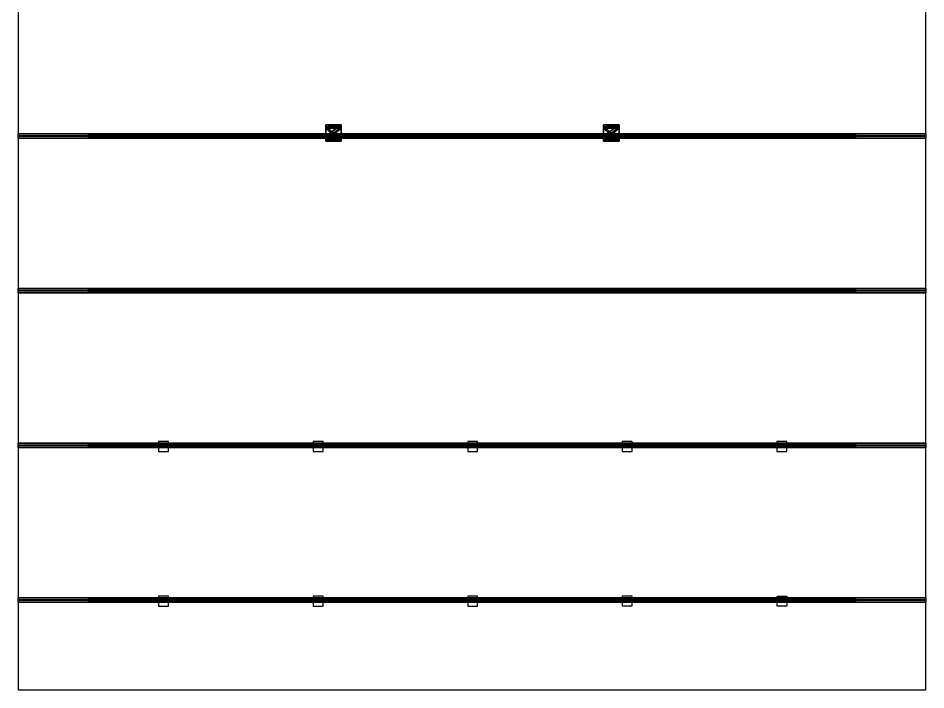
# Model space of a CAD drawing. Header units: metres. Extents: x -27 to 27, y -52.9 to 26.5.
# Drawn here: x -26.9 to 26.8, y -52.9 to -13.2 of the extents above; entities that cross this region are included whole.
import ezdxf

# ---------------------------------------------------------------- set-up
doc = ezdxf.new("R2010")
doc.units = ezdxf.units.M
for name, color, linetype, true_color in [('Rigging Audio', 7, 'Continuous', 0xffffff), ('Rigging Beams', 7, 'Continuous', 0xffffff), ('Rigging Points', 7, 'Continuous', 0xfff9f9)]:
    doc.layers.add(name, color=color, linetype=linetype, true_color=true_color)

# ---------------------------------------------------------------- blocks, each defined once
blk = doc.blocks.new('Static')
mesh = blk.add_polyface()
corners = [(60.477, 30.69, 12.433), (60.477, 30.69, 12.764), (60.477, 84.385, 12.764), (60.477, 84.385, 12.433), (60.357, 30.69, 12.433), (60.357, 84.385, 12.433), (60.357, 30.69, 12.421), (60.357, 84.385, 12.421), (60.611, 30.69, 12.421), (60.611, 84.385, 12.421), (60.611, 30.69, 12.433), (60.611, 84.385, 12.433), (60.49, 30.69, 12.433), (60.49, 84.385, 12.433), (60.49, 30.69, 12.764), (60.49, 84.385, 12.764), (60.611, 30.69, 12.764), (60.611, 84.385, 12.764), (60.611, 30.69, 12.776), (60.611, 84.385, 12.776), (60.357, 30.69, 12.776), (60.357, 84.385, 12.776), (60.357, 30.69, 12.764), (60.357, 84.385, 12.764)]
mesh.append_faces([[corners[k] for k in face] for face in [(1, 14, 20), (0, 8, 12), (9, 3, 13), (2, 21, 15)]], dxfattribs={"vtx0": -1, "vtx1": -1, "vtx2": -1})
mesh.append_faces([[corners[k] for k in face] for face in [(14, 1, 0), (0, 6, 8), (14, 18, 20), (15, 3, 2)]], dxfattribs={"vtx0": -1, "vtx2": -1})
mesh.append_faces([[corners[k] for k in face] for face in [(3, 0, 2), (5, 4, 3), (7, 6, 5), (9, 8, 7), (11, 10, 9), (13, 12, 11), (15, 14, 13), (17, 16, 15), (19, 18, 17), (21, 20, 19), (23, 22, 21), (2, 1, 23)]], dxfattribs={"vtx1": -1})
mesh.append_faces([[corners[k] for k in face] for face in [(12, 14, 0), (15, 13, 3), (21, 19, 15), (9, 7, 3)]], dxfattribs={"vtx1": -1, "vtx2": -1})
mesh.append_faces([[corners[k] for k in face] for face in [(0, 1, 2), (4, 0, 3), (6, 4, 5), (8, 6, 7), (10, 8, 9), (12, 10, 11), (14, 12, 13), (16, 14, 15), (18, 16, 17), (20, 18, 19), (22, 20, 21), (1, 22, 23), (8, 10, 12), (20, 22, 1), (0, 4, 6), (14, 16, 18), (2, 23, 21), (13, 11, 9), (19, 17, 15), (7, 5, 3)]], dxfattribs={"vtx2": -1})
blk = doc.blocks.new('Static_2')
mesh = blk.add_polyface()
corners = [(60.477, 30.69, 15.964), (60.477, 30.69, 16.294), (60.477, 84.385, 16.294), (60.477, 84.385, 15.964), (60.357, 30.69, 15.964), (60.357, 84.385, 15.964), (60.357, 30.69, 15.951), (60.357, 84.385, 15.951), (60.611, 30.69, 15.951), (60.611, 84.385, 15.951), (60.611, 30.69, 15.964), (60.611, 84.385, 15.964), (60.49, 30.69, 15.964), (60.49, 84.385, 15.964), (60.49, 30.69, 16.294), (60.49, 84.385, 16.294), (60.611, 30.69, 16.294), (60.611, 84.385, 16.294), (60.611, 30.69, 16.307), (60.611, 84.385, 16.307), (60.357, 30.69, 16.307), (60.357, 84.385, 16.307), (60.357, 30.69, 16.294), (60.357, 84.385, 16.294)]
mesh.append_faces([[corners[k] for k in face] for face in [(1, 14, 20), (0, 8, 12), (9, 3, 13), (2, 21, 15)]], dxfattribs={"vtx0": -1, "vtx1": -1, "vtx2": -1})
mesh.append_faces([[corners[k] for k in face] for face in [(14, 1, 0), (0, 6, 8), (14, 18, 20), (15, 3, 2)]], dxfattribs={"vtx0": -1, "vtx2": -1})
mesh.append_faces([[corners[k] for k in face] for face in [(3, 0, 2), (5, 4, 3), (7, 6, 5), (9, 8, 7), (11, 10, 9), (13, 12, 11), (15, 14, 13), (17, 16, 15), (19, 18, 17), (21, 20, 19), (23, 22, 21), (2, 1, 23)]], dxfattribs={"vtx1": -1})
mesh.append_faces([[corners[k] for k in face] for face in [(12, 14, 0), (15, 13, 3), (21, 19, 15), (9, 7, 3)]], dxfattribs={"vtx1": -1, "vtx2": -1})
mesh.append_faces([[corners[k] for k in face] for face in [(0, 1, 2), (4, 0, 3), (6, 4, 5), (8, 6, 7), (10, 8, 9), (12, 10, 11), (14, 12, 13), (16, 14, 15), (18, 16, 17), (20, 18, 19), (22, 20, 21), (1, 22, 23), (8, 10, 12), (20, 22, 1), (0, 4, 6), (14, 16, 18), (2, 23, 21), (13, 11, 9), (19, 17, 15), (7, 5, 3)]], dxfattribs={"vtx2": -1})
blk = doc.blocks.new('Static_3')
mesh = blk.add_polyface()
corners = [(69.621, 30.69, 12.433), (69.621, 30.69, 12.764), (69.621, 84.385, 12.764), (69.621, 84.385, 12.433), (69.501, 30.69, 12.433), (69.501, 84.385, 12.433), (69.501, 30.69, 12.421), (69.501, 84.385, 12.421), (69.755, 30.69, 12.421), (69.755, 84.385, 12.421), (69.755, 30.69, 12.433), (69.755, 84.385, 12.433), (69.634, 30.69, 12.433), (69.634, 84.385, 12.433), (69.634, 30.69, 12.764), (69.634, 84.385, 12.764), (69.755, 30.69, 12.764), (69.755, 84.385, 12.764), (69.755, 30.69, 12.776), (69.755, 84.385, 12.776), (69.501, 30.69, 12.776), (69.501, 84.385, 12.776), (69.501, 30.69, 12.764), (69.501, 84.385, 12.764)]
mesh.append_faces([[corners[k] for k in face] for face in [(1, 14, 20), (0, 8, 12), (9, 3, 13), (2, 21, 15)]], dxfattribs={"vtx0": -1, "vtx1": -1, "vtx2": -1})
mesh.append_faces([[corners[k] for k in face] for face in [(14, 1, 0), (0, 6, 8), (14, 18, 20), (15, 3, 2)]], dxfattribs={"vtx0": -1, "vtx2": -1})
mesh.append_faces([[corners[k] for k in face] for face in [(3, 0, 2), (5, 4, 3), (7, 6, 5), (9, 8, 7), (11, 10, 9), (13, 12, 11), (15, 14, 13), (17, 16, 15), (19, 18, 17), (21, 20, 19), (23, 22, 21), (2, 1, 23)]], dxfattribs={"vtx1": -1})
mesh.append_faces([[corners[k] for k in face] for face in [(12, 14, 0), (15, 13, 3), (21, 19, 15), (9, 7, 3)]], dxfattribs={"vtx1": -1, "vtx2": -1})
mesh.append_faces([[corners[k] for k in face] for face in [(0, 1, 2), (4, 0, 3), (6, 4, 5), (8, 6, 7), (10, 8, 9), (12, 10, 11), (14, 12, 13), (16, 14, 15), (18, 16, 17), (20, 18, 19), (22, 20, 21), (1, 22, 23), (8, 10, 12), (20, 22, 1), (0, 4, 6), (14, 16, 18), (2, 23, 21), (13, 11, 9), (19, 17, 15), (7, 5, 3)]], dxfattribs={"vtx2": -1})
blk = doc.blocks.new('Static_4')
mesh = blk.add_polyface()
corners = [(69.621, 30.69, 15.964), (69.621, 30.69, 16.294), (69.621, 84.385, 16.294), (69.621, 84.385, 15.964), (69.501, 30.69, 15.964), (69.501, 84.385, 15.964), (69.501, 30.69, 15.951), (69.501, 84.385, 15.951), (69.755, 30.69, 15.951), (69.755, 84.385, 15.951), (69.755, 30.69, 15.964), (69.755, 84.385, 15.964), (69.634, 30.69, 15.964), (69.634, 84.385, 15.964), (69.634, 30.69, 16.294), (69.634, 84.385, 16.294), (69.755, 30.69, 16.294), (69.755, 84.385, 16.294), (69.755, 30.69, 16.307), (69.755, 84.385, 16.307), (69.501, 30.69, 16.307), (69.501, 84.385, 16.307), (69.501, 30.69, 16.294), (69.501, 84.385, 16.294)]
mesh.append_faces([[corners[k] for k in face] for face in [(1, 14, 20), (0, 8, 12), (9, 3, 13), (2, 21, 15)]], dxfattribs={"vtx0": -1, "vtx1": -1, "vtx2": -1})
mesh.append_faces([[corners[k] for k in face] for face in [(14, 1, 0), (0, 6, 8), (14, 18, 20), (15, 3, 2)]], dxfattribs={"vtx0": -1, "vtx2": -1})
mesh.append_faces([[corners[k] for k in face] for face in [(3, 0, 2), (5, 4, 3), (7, 6, 5), (9, 8, 7), (11, 10, 9), (13, 12, 11), (15, 14, 13), (17, 16, 15), (19, 18, 17), (21, 20, 19), (23, 22, 21), (2, 1, 23)]], dxfattribs={"vtx1": -1})
mesh.append_faces([[corners[k] for k in face] for face in [(12, 14, 0), (15, 13, 3), (21, 19, 15), (9, 7, 3)]], dxfattribs={"vtx1": -1, "vtx2": -1})
mesh.append_faces([[corners[k] for k in face] for face in [(0, 1, 2), (4, 0, 3), (6, 4, 5), (8, 6, 7), (10, 8, 9), (12, 10, 11), (14, 12, 13), (16, 14, 15), (18, 16, 17), (20, 18, 19), (22, 20, 21), (1, 22, 23), (8, 10, 12), (20, 22, 1), (0, 4, 6), (14, 16, 18), (2, 23, 21), (13, 11, 9), (19, 17, 15), (7, 5, 3)]], dxfattribs={"vtx2": -1})
blk = doc.blocks.new('Static_5')
mesh = blk.add_polyface()
corners = [(78.765, 30.69, 12.433), (78.765, 30.69, 12.764), (78.765, 84.385, 12.764), (78.765, 84.385, 12.433), (78.645, 30.69, 12.433), (78.645, 84.385, 12.433), (78.645, 30.69, 12.421), (78.645, 84.385, 12.421), (78.899, 30.69, 12.421), (78.899, 84.385, 12.421), (78.899, 30.69, 12.433), (78.899, 84.385, 12.433), (78.778, 30.69, 12.433), (78.778, 84.385, 12.433), (78.778, 30.69, 12.764), (78.778, 84.385, 12.764), (78.899, 30.69, 12.764), (78.899, 84.385, 12.764), (78.899, 30.69, 12.776), (78.899, 84.385, 12.776), (78.645, 30.69, 12.776), (78.645, 84.385, 12.776), (78.645, 30.69, 12.764), (78.645, 84.385, 12.764)]
mesh.append_faces([[corners[k] for k in face] for face in [(1, 14, 20), (0, 8, 12), (9, 3, 13), (2, 21, 15)]], dxfattribs={"vtx0": -1, "vtx1": -1, "vtx2": -1})
mesh.append_faces([[corners[k] for k in face] for face in [(14, 1, 0), (0, 6, 8), (14, 18, 20), (15, 3, 2)]], dxfattribs={"vtx0": -1, "vtx2": -1})
mesh.append_faces([[corners[k] for k in face] for face in [(3, 0, 2), (5, 4, 3), (7, 6, 5), (9, 8, 7), (11, 10, 9), (13, 12, 11), (15, 14, 13), (17, 16, 15), (19, 18, 17), (21, 20, 19), (23, 22, 21), (2, 1, 23)]], dxfattribs={"vtx1": -1})
mesh.append_faces([[corners[k] for k in face] for face in [(12, 14, 0), (15, 13, 3), (21, 19, 15), (9, 7, 3)]], dxfattribs={"vtx1": -1, "vtx2": -1})
mesh.append_faces([[corners[k] for k in face] for face in [(0, 1, 2), (4, 0, 3), (6, 4, 5), (8, 6, 7), (10, 8, 9), (12, 10, 11), (14, 12, 13), (16, 14, 15), (18, 16, 17), (20, 18, 19), (22, 20, 21), (1, 22, 23), (8, 10, 12), (20, 22, 1), (0, 4, 6), (14, 16, 18), (2, 23, 21), (13, 11, 9), (19, 17, 15), (7, 5, 3)]], dxfattribs={"vtx2": -1})
blk = doc.blocks.new('Static_6')
mesh = blk.add_polyface()
corners = [(78.765, 30.69, 15.964), (78.765, 30.69, 16.294), (78.765, 84.385, 16.294), (78.765, 84.385, 15.964), (78.645, 30.69, 15.964), (78.645, 84.385, 15.964), (78.645, 30.69, 15.951), (78.645, 84.385, 15.951), (78.899, 30.69, 15.951), (78.899, 84.385, 15.951), (78.899, 30.69, 15.964), (78.899, 84.385, 15.964), (78.778, 30.69, 15.964), (78.778, 84.385, 15.964), (78.778, 30.69, 16.294), (78.778, 84.385, 16.294), (78.899, 30.69, 16.294), (78.899, 84.385, 16.294), (78.899, 30.69, 16.307), (78.899, 84.385, 16.307), (78.645, 30.69, 16.307), (78.645, 84.385, 16.307), (78.645, 30.69, 16.294), (78.645, 84.385, 16.294)]
mesh.append_faces([[corners[k] for k in face] for face in [(1, 14, 20), (0, 8, 12), (9, 3, 13), (2, 21, 15)]], dxfattribs={"vtx0": -1, "vtx1": -1, "vtx2": -1})
mesh.append_faces([[corners[k] for k in face] for face in [(14, 1, 0), (0, 6, 8), (14, 18, 20), (15, 3, 2)]], dxfattribs={"vtx0": -1, "vtx2": -1})
mesh.append_faces([[corners[k] for k in face] for face in [(3, 0, 2), (5, 4, 3), (7, 6, 5), (9, 8, 7), (11, 10, 9), (13, 12, 11), (15, 14, 13), (17, 16, 15), (19, 18, 17), (21, 20, 19), (23, 22, 21), (2, 1, 23)]], dxfattribs={"vtx1": -1})
mesh.append_faces([[corners[k] for k in face] for face in [(12, 14, 0), (15, 13, 3), (21, 19, 15), (9, 7, 3)]], dxfattribs={"vtx1": -1, "vtx2": -1})
mesh.append_faces([[corners[k] for k in face] for face in [(0, 1, 2), (4, 0, 3), (6, 4, 5), (8, 6, 7), (10, 8, 9), (12, 10, 11), (14, 12, 13), (16, 14, 15), (18, 16, 17), (20, 18, 19), (22, 20, 21), (1, 22, 23), (8, 10, 12), (20, 22, 1), (0, 4, 6), (14, 16, 18), (2, 23, 21), (13, 11, 9), (19, 17, 15), (7, 5, 3)]], dxfattribs={"vtx2": -1})
blk = doc.blocks.new('Static_15')
mesh = blk.add_polyface()
corners = [(51.333, 30.69, 12.433), (51.333, 30.69, 12.764), (51.333, 84.385, 12.764), (51.333, 84.385, 12.433), (51.213, 30.69, 12.433), (51.213, 84.385, 12.433), (51.213, 30.69, 12.421), (51.213, 84.385, 12.421), (51.467, 30.69, 12.421), (51.467, 84.385, 12.421), (51.467, 30.69, 12.433), (51.467, 84.385, 12.433), (51.346, 30.69, 12.433), (51.346, 84.385, 12.433), (51.346, 30.69, 12.764), (51.346, 84.385, 12.764), (51.467, 30.69, 12.764), (51.467, 84.385, 12.764), (51.467, 30.69, 12.776), (51.467, 84.385, 12.776), (51.213, 30.69, 12.776), (51.213, 84.385, 12.776), (51.213, 30.69, 12.764), (51.213, 84.385, 12.764)]
mesh.append_faces([[corners[k] for k in face] for face in [(1, 14, 20), (0, 8, 12), (9, 3, 13), (2, 21, 15)]], dxfattribs={"vtx0": -1, "vtx1": -1, "vtx2": -1})
mesh.append_faces([[corners[k] for k in face] for face in [(14, 1, 0), (0, 6, 8), (14, 18, 20), (15, 3, 2)]], dxfattribs={"vtx0": -1, "vtx2": -1})
mesh.append_faces([[corners[k] for k in face] for face in [(3, 0, 2), (5, 4, 3), (7, 6, 5), (9, 8, 7), (11, 10, 9), (13, 12, 11), (15, 14, 13), (17, 16, 15), (19, 18, 17), (21, 20, 19), (23, 22, 21), (2, 1, 23)]], dxfattribs={"vtx1": -1})
mesh.append_faces([[corners[k] for k in face] for face in [(12, 14, 0), (15, 13, 3), (21, 19, 15), (9, 7, 3)]], dxfattribs={"vtx1": -1, "vtx2": -1})
mesh.append_faces([[corners[k] for k in face] for face in [(0, 1, 2), (4, 0, 3), (6, 4, 5), (8, 6, 7), (10, 8, 9), (12, 10, 11), (14, 12, 13), (16, 14, 15), (18, 16, 17), (20, 18, 19), (22, 20, 21), (1, 22, 23), (8, 10, 12), (20, 22, 1), (0, 4, 6), (14, 16, 18), (2, 23, 21), (13, 11, 9), (19, 17, 15), (7, 5, 3)]], dxfattribs={"vtx2": -1})
blk = doc.blocks.new('Static_16')
mesh = blk.add_polyface()
corners = [(51.333, 30.69, 15.964), (51.333, 30.69, 16.294), (51.333, 84.385, 16.294), (51.333, 84.385, 15.964), (51.213, 30.69, 15.964), (51.213, 84.385, 15.964), (51.213, 30.69, 15.951), (51.213, 84.385, 15.951), (51.467, 30.69, 15.951), (51.467, 84.385, 15.951), (51.467, 30.69, 15.964), (51.467, 84.385, 15.964), (51.346, 30.69, 15.964), (51.346, 84.385, 15.964), (51.346, 30.69, 16.294), (51.346, 84.385, 16.294), (51.467, 30.69, 16.294), (51.467, 84.385, 16.294), (51.467, 30.69, 16.307), (51.467, 84.385, 16.307), (51.213, 30.69, 16.307), (51.213, 84.385, 16.307), (51.213, 30.69, 16.294), (51.213, 84.385, 16.294)]
mesh.append_faces([[corners[k] for k in face] for face in [(1, 14, 20), (0, 8, 12), (9, 3, 13), (2, 21, 15)]], dxfattribs={"vtx0": -1, "vtx1": -1, "vtx2": -1})
mesh.append_faces([[corners[k] for k in face] for face in [(14, 1, 0), (0, 6, 8), (14, 18, 20), (15, 3, 2)]], dxfattribs={"vtx0": -1, "vtx2": -1})
mesh.append_faces([[corners[k] for k in face] for face in [(3, 0, 2), (5, 4, 3), (7, 6, 5), (9, 8, 7), (11, 10, 9), (13, 12, 11), (15, 14, 13), (17, 16, 15), (19, 18, 17), (21, 20, 19), (23, 22, 21), (2, 1, 23)]], dxfattribs={"vtx1": -1})
mesh.append_faces([[corners[k] for k in face] for face in [(12, 14, 0), (15, 13, 3), (21, 19, 15), (9, 7, 3)]], dxfattribs={"vtx1": -1, "vtx2": -1})
mesh.append_faces([[corners[k] for k in face] for face in [(0, 1, 2), (4, 0, 3), (6, 4, 5), (8, 6, 7), (10, 8, 9), (12, 10, 11), (14, 12, 13), (16, 14, 15), (18, 16, 17), (20, 18, 19), (22, 20, 21), (1, 22, 23), (8, 10, 12), (20, 22, 1), (0, 4, 6), (14, 16, 18), (2, 23, 21), (13, 11, 9), (19, 17, 15), (7, 5, 3)]], dxfattribs={"vtx2": -1})
blk = doc.blocks.new('Static_33')
for points in [[(46.031, 84.385, 7.595), (46.031, 30.69, 7.595), (123.654, 30.69, 7.595)], [(114.878, 84.385, 7.595), (46.031, 84.385, 7.595)], [(114.878, 84.385, 7.595), (114.878, 84.182, 7.595)], [(123.654, 84.385, 7.595), (115.716, 84.385, 7.595)], [(115.716, 84.182, 7.595), (115.716, 84.385, 7.595)], [(123.654, 30.69, 7.62), (123.654, 84.385, 7.62)], [(123.654, 30.69, 7.62), (123.654, 84.385, 7.62)], [(123.654, 30.69, 7.62), (123.654, 84.385, 7.62)], [(123.654, 30.69, 7.62), (123.654, 84.385, 7.62)], [(123.654, 30.69, 7.595), (123.654, 84.385, 7.595)], [(50.984, 75.489, 7.62), (51.568, 75.489, 7.62), (51.568, 76.073, 7.62), (50.984, 76.073, 7.62), (50.984, 75.489, 7.62)], [(60.128, 75.495, 7.62), (60.712, 75.495, 7.62), (60.712, 76.079, 7.62), (60.128, 76.079, 7.62), (60.128, 75.495, 7.62)], [(50.984, 66.351, 7.62), (51.568, 66.351, 7.62), (51.568, 66.935, 7.62), (50.984, 66.935, 7.62), (50.984, 66.351, 7.62)], [(60.128, 66.348, 7.62), (60.712, 66.348, 7.62), (60.712, 66.932, 7.62), (60.128, 66.932, 7.62), (60.128, 66.348, 7.62)], [(51.568, 57.207, 7.62), (51.568, 57.791, 7.62), (50.984, 57.791, 7.62), (50.984, 57.207, 7.62), (51.568, 57.207, 7.62)], [(60.128, 57.788, 7.62), (60.128, 57.204, 7.62), (60.712, 57.204, 7.62), (60.712, 57.788, 7.62), (60.128, 57.788, 7.62)], [(50.99, 48.063, 7.62), (51.575, 48.063, 7.62), (51.575, 48.647, 7.62), (50.99, 48.647, 7.62), (50.99, 48.063, 7.62)], [(60.128, 48.063, 7.62), (60.712, 48.063, 7.62), (60.712, 48.647, 7.62), (60.128, 48.647, 7.62), (60.128, 48.063, 7.62)], [(51.568, 39.494, 7.62), (51.568, 38.91, 7.62), (50.984, 38.91, 7.62), (50.984, 39.494, 7.62), (51.568, 39.494, 7.62)], [(60.128, 39.503, 7.62), (60.128, 38.919, 7.62), (60.712, 38.919, 7.62), (60.712, 39.503, 7.62), (60.128, 39.503, 7.62)]]:
    blk.add_polyline3d(points)
blk = doc.blocks.new('Group_16')
at = {"layer": 'Rigging Beams', "xscale": 0.9999998807907104, "yscale": 0.9999999403953552, "zscale": 0.9999998807907104, "rotation": 90.00000250447816}
for name in ['Static_33', 'Static_5', 'Static_6', 'Static_3', 'Static_4', 'Static', 'Static_2', 'Static_15', 'Static_16']:
    blk.add_blockref(name, (57.513, -98.892, 0), dxfattribs=at)
blk = doc.blocks.new('Group_15')
blk.add_blockref('Group_16', (0, 0))
blk = doc.blocks.new('Rigging Point_ Circle')
for points in [[(-0.1, 0, 0), (-0.2, 0, 0)], [(-0.097, 0.026, 0), (-0.1, 0, 0)], [(0, 0, 0), (-0.1, 0, 0)], [(-0.1, 0, 0), (-0.097, -0.026, 0)], [(-0.087, 0.05, 0), (-0.097, 0.026, 0)], [(-0.071, 0.071, 0), (-0.087, 0.05, 0)], [(-0.05, 0.087, 0), (-0.071, 0.071, 0)], [(-0.026, 0.097, 0), (-0.05, 0.087, 0)], [(0, 0.1, 0), (-0.026, 0.097, 0)], [(0, 0.2, 0), (0, 0.1, 0)], [(0.026, 0.097, 0), (0, 0.1, 0)], [(0, 0.1, 0), (0, 0, 0)], [(0.1, 0, 0), (0, 0, 0)], [(0.05, 0.087, 0), (0.026, 0.097, 0)], [(0.071, 0.071, 0), (0.05, 0.087, 0)], [(0.087, 0.05, 0), (0.071, 0.071, 0)], [(0.1, 0, 0), (0.097, 0.026, 0), (0.087, 0.05, 0)], [(0.097, -0.026, 0), (0.1, 0, 0)], [(0.2, 0, 0), (0.1, 0, 0)], [(-0.097, -0.026, 0), (-0.087, -0.05, 0)], [(-0.087, -0.05, 0), (-0.071, -0.071, 0)], [(-0.071, -0.071, 0), (-0.05, -0.087, 0)], [(-0.05, -0.087, 0), (-0.026, -0.097, 0)], [(-0.026, -0.097, 0), (0, -0.1, 0)], [(0, 0, 0), (0, -0.1, 0)], [(0, -0.1, 0), (0.026, -0.097, 0)], [(0, -0.1, 0), (0, -0.2, 0)], [(0.026, -0.097, 0), (0.05, -0.087, 0)], [(0.05, -0.087, 0), (0.071, -0.071, 0)], [(0.071, -0.071, 0), (0.087, -0.05, 0)], [(0.087, -0.05, 0), (0.097, -0.026, 0)]]:
    blk.add_polyline3d(points)
blk = doc.blocks.new('Object_103')
mesh = blk.add_polyface()
corners = [(-0.27, -0.38, 0.455), (0.27, -0.38, 0.455), (0.17, 0.38, 0.455), (-0.17, 0.38, 0.455), (-0.17, 0.38, -0.455), (0.17, 0.38, -0.455), (0.27, -0.38, -0.455), (-0.27, -0.38, -0.455)]
mesh.append_faces([[corners[k] for k in face] for face in [(0, 3, 4), (6, 5, 2)]], dxfattribs={"vtx0": -1, "vtx1": -1, "vtx2": -1})
mesh.append_faces([[corners[k] for k in face] for face in [(3, 2, 5), (5, 4, 3), (4, 7, 0), (2, 1, 6)]], dxfattribs={"vtx0": -1, "vtx2": -1})
mesh.append_faces([[corners[k] for k in face] for face in [(0, 1, 2), (2, 3, 0), (4, 5, 6), (6, 7, 4), (7, 6, 1), (1, 0, 7)]], dxfattribs={"vtx2": -1})
blk = doc.blocks.new('Object_104')
mesh = blk.add_polyface()
corners = [(-0.27, -0.38, 0.455), (0.27, -0.38, 0.455), (0.17, 0.38, 0.455), (-0.17, 0.38, 0.455), (-0.17, 0.38, -0.455), (0.17, 0.38, -0.455), (0.27, -0.38, -0.455), (-0.27, -0.38, -0.455)]
mesh.append_faces([[corners[k] for k in face] for face in [(0, 3, 4), (6, 5, 2)]], dxfattribs={"vtx0": -1, "vtx1": -1, "vtx2": -1})
mesh.append_faces([[corners[k] for k in face] for face in [(3, 2, 5), (5, 4, 3), (4, 7, 0), (2, 1, 6)]], dxfattribs={"vtx0": -1, "vtx2": -1})
mesh.append_faces([[corners[k] for k in face] for face in [(0, 1, 2), (2, 3, 0), (4, 5, 6), (6, 7, 4), (7, 6, 1), (1, 0, 7)]], dxfattribs={"vtx2": -1})
blk = doc.blocks.new('Object_105')
mesh = blk.add_polyface()
corners = [(-0.27, -0.38, 0.455), (0.27, -0.38, 0.455), (0.17, 0.38, 0.455), (-0.17, 0.38, 0.455), (-0.17, 0.38, -0.455), (0.17, 0.38, -0.455), (0.27, -0.38, -0.455), (-0.27, -0.38, -0.455)]
mesh.append_faces([[corners[k] for k in face] for face in [(0, 3, 4), (6, 5, 2)]], dxfattribs={"vtx0": -1, "vtx1": -1, "vtx2": -1})
mesh.append_faces([[corners[k] for k in face] for face in [(3, 2, 5), (5, 4, 3), (4, 7, 0), (2, 1, 6)]], dxfattribs={"vtx0": -1, "vtx2": -1})
mesh.append_faces([[corners[k] for k in face] for face in [(0, 1, 2), (2, 3, 0), (4, 5, 6), (6, 7, 4), (7, 6, 1), (1, 0, 7)]], dxfattribs={"vtx2": -1})
blk = doc.blocks.new('Object_106')
mesh = blk.add_polyface()
corners = [(-0.27, -0.38, 0.455), (0.27, -0.38, 0.455), (0.17, 0.38, 0.455), (-0.17, 0.38, 0.455), (-0.17, 0.38, -0.455), (0.17, 0.38, -0.455), (0.27, -0.38, -0.455), (-0.27, -0.38, -0.455)]
mesh.append_faces([[corners[k] for k in face] for face in [(0, 3, 4), (6, 5, 2)]], dxfattribs={"vtx0": -1, "vtx1": -1, "vtx2": -1})
mesh.append_faces([[corners[k] for k in face] for face in [(3, 2, 5), (5, 4, 3), (4, 7, 0), (2, 1, 6)]], dxfattribs={"vtx0": -1, "vtx2": -1})
mesh.append_faces([[corners[k] for k in face] for face in [(0, 1, 2), (2, 3, 0), (4, 5, 6), (6, 7, 4), (7, 6, 1), (1, 0, 7)]], dxfattribs={"vtx2": -1})
blk = doc.blocks.new('Object_107')
mesh = blk.add_polyface()
corners = [(-0.27, -0.38, 0.455), (0.27, -0.38, 0.455), (0.17, 0.38, 0.455), (-0.17, 0.38, 0.455), (-0.17, 0.38, -0.455), (0.17, 0.38, -0.455), (0.27, -0.38, -0.455), (-0.27, -0.38, -0.455)]
mesh.append_faces([[corners[k] for k in face] for face in [(0, 3, 4), (6, 5, 2)]], dxfattribs={"vtx0": -1, "vtx1": -1, "vtx2": -1})
mesh.append_faces([[corners[k] for k in face] for face in [(3, 2, 5), (5, 4, 3), (4, 7, 0), (2, 1, 6)]], dxfattribs={"vtx0": -1, "vtx2": -1})
mesh.append_faces([[corners[k] for k in face] for face in [(0, 1, 2), (2, 3, 0), (4, 5, 6), (6, 7, 4), (7, 6, 1), (1, 0, 7)]], dxfattribs={"vtx2": -1})
blk = doc.blocks.new('Object_108')
mesh = blk.add_polyface()
corners = [(-0.27, -0.38, 0.455), (0.27, -0.38, 0.455), (0.17, 0.38, 0.455), (-0.17, 0.38, 0.455), (-0.17, 0.38, -0.455), (0.17, 0.38, -0.455), (0.27, -0.38, -0.455), (-0.27, -0.38, -0.455)]
mesh.append_faces([[corners[k] for k in face] for face in [(0, 3, 4), (6, 5, 2)]], dxfattribs={"vtx0": -1, "vtx1": -1, "vtx2": -1})
mesh.append_faces([[corners[k] for k in face] for face in [(3, 2, 5), (5, 4, 3), (4, 7, 0), (2, 1, 6)]], dxfattribs={"vtx0": -1, "vtx2": -1})
mesh.append_faces([[corners[k] for k in face] for face in [(0, 1, 2), (2, 3, 0), (4, 5, 6), (6, 7, 4), (7, 6, 1), (1, 0, 7)]], dxfattribs={"vtx2": -1})
blk = doc.blocks.new('Group_19')
at = {"layer": 'Rigging Audio', "extrusion": (-1, 1.11444e-07, -3.06191e-07), "rotation": 69.99999967119774}
blk.add_blockref('Object_108', (19.877, 2.939, -8.219), dxfattribs=at)
at = {"layer": 'Rigging Audio', "extrusion": (-1, 5.65818e-08, -3.20891e-07), "xscale": 0.9999999403953552, "zscale": 0.9999999403953552, "rotation": 79.99999767274336}
blk.add_blockref('Object_107', (20, 3.396, -8.219), dxfattribs=at)
at = {"layer": 'Rigging Audio', "extrusion": (-1, 0, -8.74228e-08), "xscale": 0.9999999403953552, "yscale": 0.9999999403953552, "rotation": 90.00000250447816}
for name, p in [('Object_103', (20.041, 5.486, -8.219)), ('Object_104', (20.041, 4.946, -8.219)), ('Object_105', (20.041, 4.406, -8.219)), ('Object_106', (20.041, 3.866, -8.219))]:
    blk.add_blockref(name, p, dxfattribs=at)
blk = doc.blocks.new('Object_109')
mesh = blk.add_polyface()
corners = [(-0.27, -0.38, 0.455), (0.27, -0.38, 0.455), (0.17, 0.38, 0.455), (-0.17, 0.38, 0.455), (-0.17, 0.38, -0.455), (0.17, 0.38, -0.455), (0.27, -0.38, -0.455), (-0.27, -0.38, -0.455)]
mesh.append_faces([[corners[k] for k in face] for face in [(0, 3, 4), (6, 5, 2)]], dxfattribs={"vtx0": -1, "vtx1": -1, "vtx2": -1})
mesh.append_faces([[corners[k] for k in face] for face in [(3, 2, 5), (5, 4, 3), (4, 7, 0), (2, 1, 6)]], dxfattribs={"vtx0": -1, "vtx2": -1})
mesh.append_faces([[corners[k] for k in face] for face in [(0, 1, 2), (2, 3, 0), (4, 5, 6), (6, 7, 4), (7, 6, 1), (1, 0, 7)]], dxfattribs={"vtx2": -1})
blk = doc.blocks.new('Object_110')
mesh = blk.add_polyface()
corners = [(-0.27, -0.38, 0.455), (0.27, -0.38, 0.455), (0.17, 0.38, 0.455), (-0.17, 0.38, 0.455), (-0.17, 0.38, -0.455), (0.17, 0.38, -0.455), (0.27, -0.38, -0.455), (-0.27, -0.38, -0.455)]
mesh.append_faces([[corners[k] for k in face] for face in [(0, 3, 4), (6, 5, 2)]], dxfattribs={"vtx0": -1, "vtx1": -1, "vtx2": -1})
mesh.append_faces([[corners[k] for k in face] for face in [(3, 2, 5), (5, 4, 3), (4, 7, 0), (2, 1, 6)]], dxfattribs={"vtx0": -1, "vtx2": -1})
mesh.append_faces([[corners[k] for k in face] for face in [(0, 1, 2), (2, 3, 0), (4, 5, 6), (6, 7, 4), (7, 6, 1), (1, 0, 7)]], dxfattribs={"vtx2": -1})
blk = doc.blocks.new('Object_111')
mesh = blk.add_polyface()
corners = [(-0.27, -0.38, 0.455), (0.27, -0.38, 0.455), (0.17, 0.38, 0.455), (-0.17, 0.38, 0.455), (-0.17, 0.38, -0.455), (0.17, 0.38, -0.455), (0.27, -0.38, -0.455), (-0.27, -0.38, -0.455)]
mesh.append_faces([[corners[k] for k in face] for face in [(0, 3, 4), (6, 5, 2)]], dxfattribs={"vtx0": -1, "vtx1": -1, "vtx2": -1})
mesh.append_faces([[corners[k] for k in face] for face in [(3, 2, 5), (5, 4, 3), (4, 7, 0), (2, 1, 6)]], dxfattribs={"vtx0": -1, "vtx2": -1})
mesh.append_faces([[corners[k] for k in face] for face in [(0, 1, 2), (2, 3, 0), (4, 5, 6), (6, 7, 4), (7, 6, 1), (1, 0, 7)]], dxfattribs={"vtx2": -1})
blk = doc.blocks.new('Object_112')
mesh = blk.add_polyface()
corners = [(-0.27, -0.38, 0.455), (0.27, -0.38, 0.455), (0.17, 0.38, 0.455), (-0.17, 0.38, 0.455), (-0.17, 0.38, -0.455), (0.17, 0.38, -0.455), (0.27, -0.38, -0.455), (-0.27, -0.38, -0.455)]
mesh.append_faces([[corners[k] for k in face] for face in [(0, 3, 4), (6, 5, 2)]], dxfattribs={"vtx0": -1, "vtx1": -1, "vtx2": -1})
mesh.append_faces([[corners[k] for k in face] for face in [(3, 2, 5), (5, 4, 3), (4, 7, 0), (2, 1, 6)]], dxfattribs={"vtx0": -1, "vtx2": -1})
mesh.append_faces([[corners[k] for k in face] for face in [(0, 1, 2), (2, 3, 0), (4, 5, 6), (6, 7, 4), (7, 6, 1), (1, 0, 7)]], dxfattribs={"vtx2": -1})
blk = doc.blocks.new('Object_113')
mesh = blk.add_polyface()
corners = [(-0.27, -0.38, 0.455), (0.27, -0.38, 0.455), (0.17, 0.38, 0.455), (-0.17, 0.38, 0.455), (-0.17, 0.38, -0.455), (0.17, 0.38, -0.455), (0.27, -0.38, -0.455), (-0.27, -0.38, -0.455)]
mesh.append_faces([[corners[k] for k in face] for face in [(0, 3, 4), (6, 5, 2)]], dxfattribs={"vtx0": -1, "vtx1": -1, "vtx2": -1})
mesh.append_faces([[corners[k] for k in face] for face in [(3, 2, 5), (5, 4, 3), (4, 7, 0), (2, 1, 6)]], dxfattribs={"vtx0": -1, "vtx2": -1})
mesh.append_faces([[corners[k] for k in face] for face in [(0, 1, 2), (2, 3, 0), (4, 5, 6), (6, 7, 4), (7, 6, 1), (1, 0, 7)]], dxfattribs={"vtx2": -1})
blk = doc.blocks.new('Object_114')
mesh = blk.add_polyface()
corners = [(-0.27, -0.38, 0.455), (0.27, -0.38, 0.455), (0.17, 0.38, 0.455), (-0.17, 0.38, 0.455), (-0.17, 0.38, -0.455), (0.17, 0.38, -0.455), (0.27, -0.38, -0.455), (-0.27, -0.38, -0.455)]
mesh.append_faces([[corners[k] for k in face] for face in [(0, 3, 4), (6, 5, 2)]], dxfattribs={"vtx0": -1, "vtx1": -1, "vtx2": -1})
mesh.append_faces([[corners[k] for k in face] for face in [(3, 2, 5), (5, 4, 3), (4, 7, 0), (2, 1, 6)]], dxfattribs={"vtx0": -1, "vtx2": -1})
mesh.append_faces([[corners[k] for k in face] for face in [(0, 1, 2), (2, 3, 0), (4, 5, 6), (6, 7, 4), (7, 6, 1), (1, 0, 7)]], dxfattribs={"vtx2": -1})
blk = doc.blocks.new('Group_20')
at = {"layer": 'Rigging Audio', "extrusion": (-1, 1.11444e-07, -3.06191e-07), "xscale": 0.9999999403953552, "yscale": 0.9999999403953552, "zscale": 0.9999999403953552, "rotation": 69.99999967119774}
blk.add_blockref('Object_114', (19.877, 2.939, 8.219), dxfattribs=at)
at = {"layer": 'Rigging Audio', "extrusion": (-1, 5.65818e-08, -3.20891e-07), "xscale": 0.9999998807907104, "yscale": 0.9999999403953552, "zscale": 0.9999998807907104, "rotation": 79.99999767274336}
blk.add_blockref('Object_113', (20, 3.396, 8.219), dxfattribs=at)
at = {"layer": 'Rigging Audio', "extrusion": (-1, 0, -8.74228e-08), "xscale": 0.9999998807907104, "yscale": 0.9999998807907104, "zscale": 0.9999999403953552, "rotation": 90.00000250447816}
for name, p in [('Object_109', (20.041, 5.486, 8.219)), ('Object_110', (20.041, 4.946, 8.219)), ('Object_111', (20.041, 4.406, 8.219)), ('Object_112', (20.041, 3.866, 8.219))]:
    blk.add_blockref(name, p, dxfattribs=at)

msp = doc.modelspace()

# ---------------------------------------------------------------- block references
for name in ['Group_15', 'Group_20', 'Group_19']:
    msp.add_blockref(name, (0, 0))
at = {"layer": 'Rigging Points'}
for p in [(-8.23, -20.116), (8.23, -20.116)]:
    msp.add_blockref('Rigging Point_ Circle', p, dxfattribs=at)

doc.saveas('drawing.dxf')
